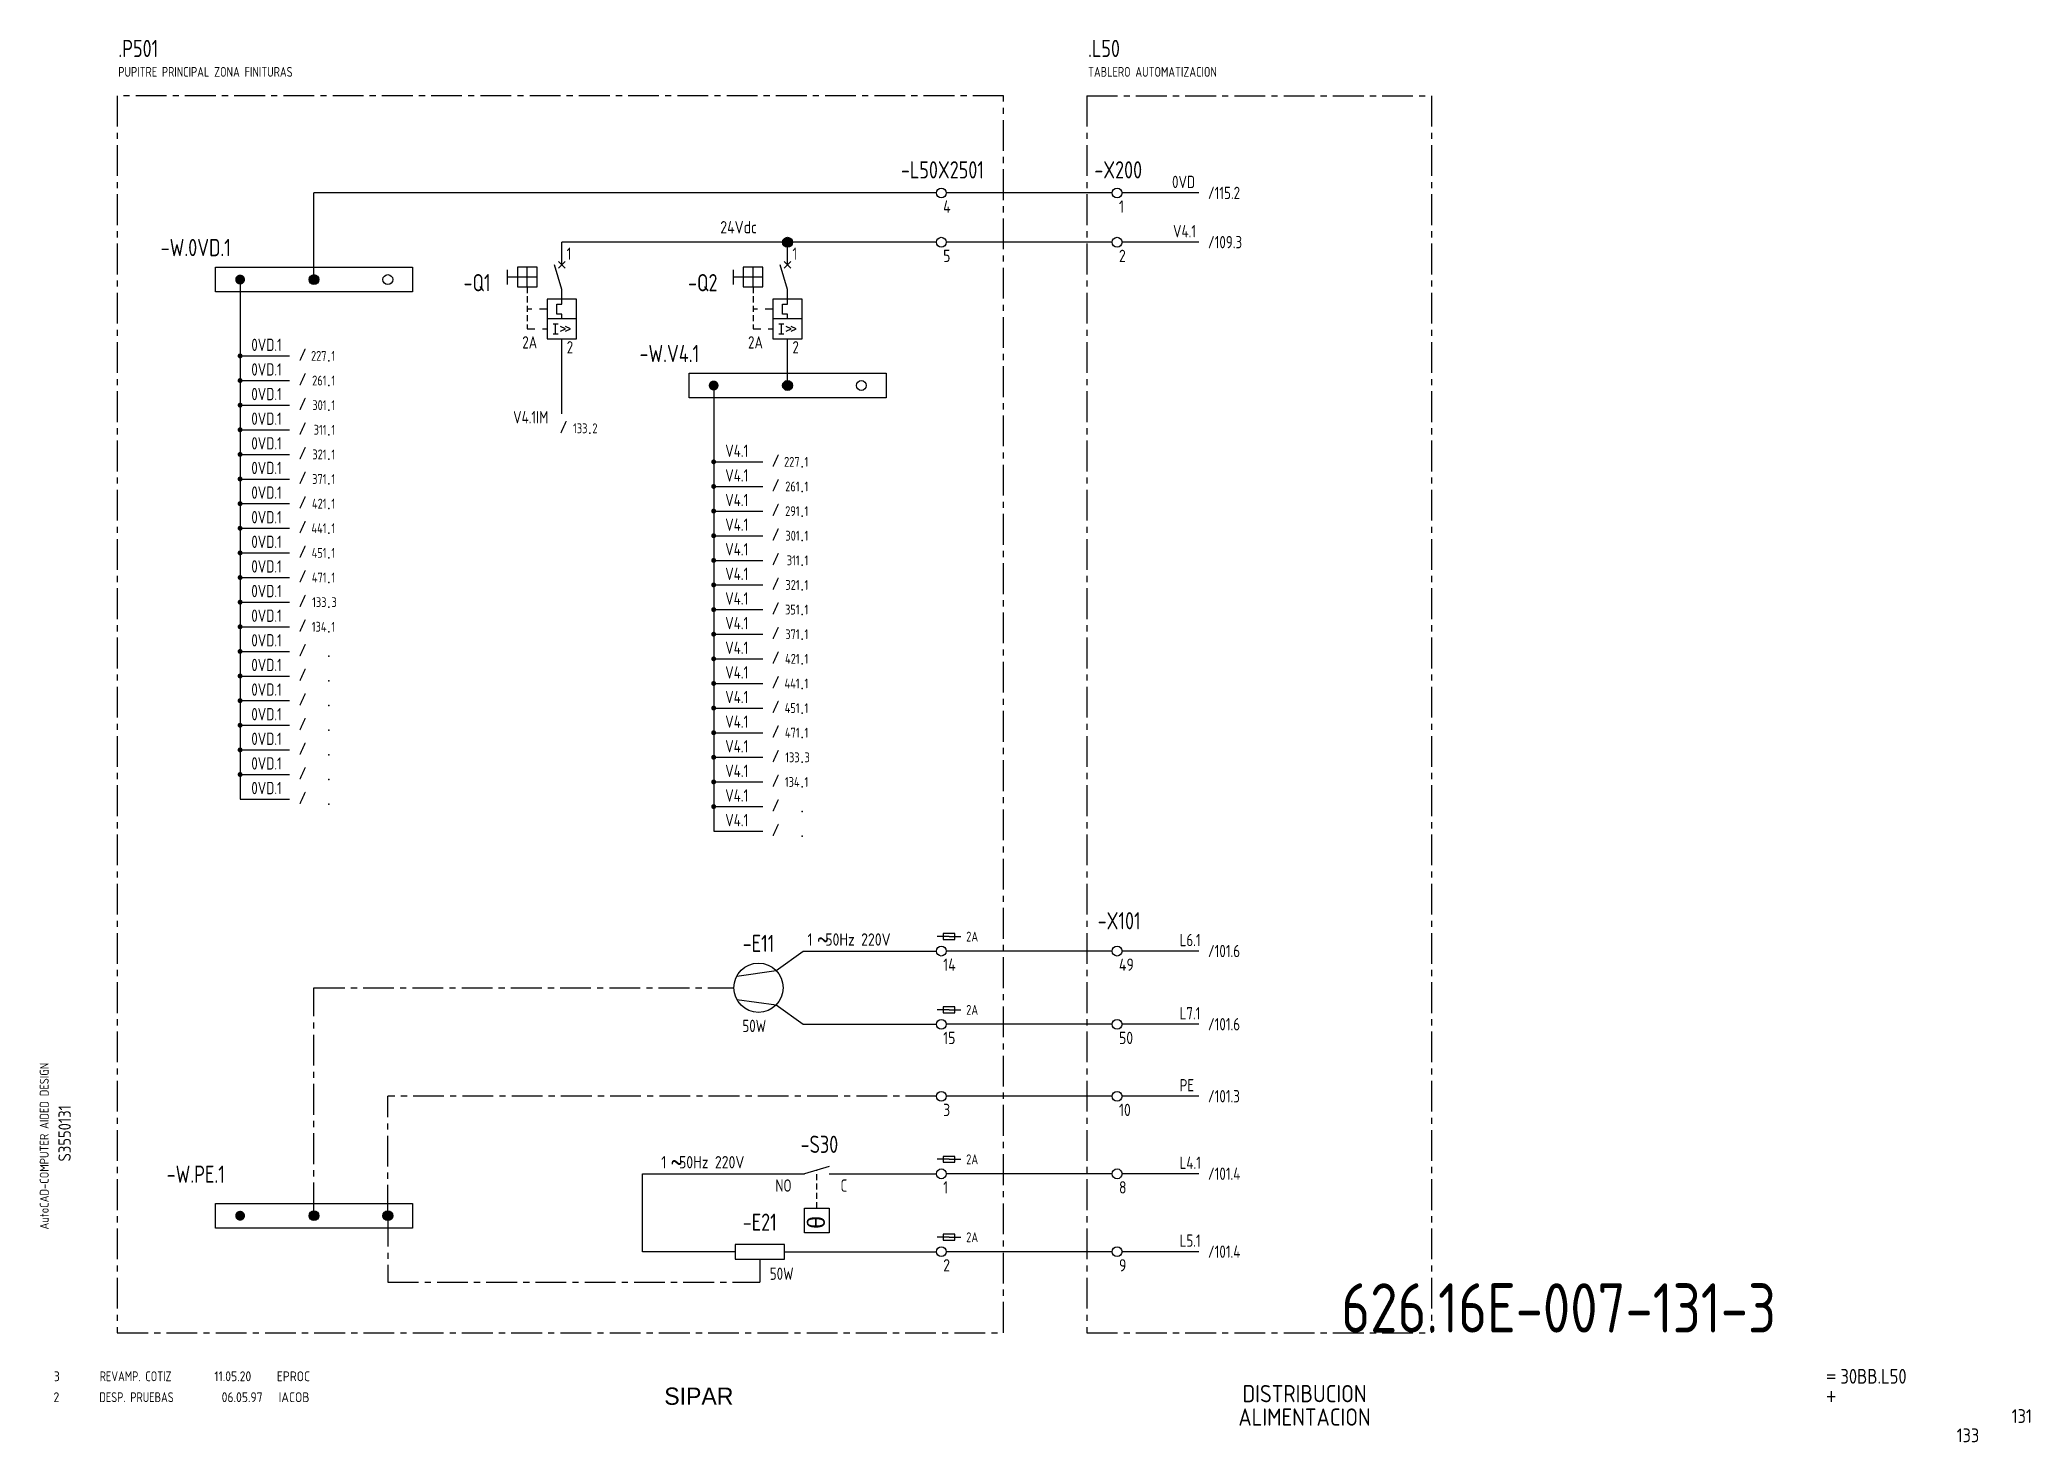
# Model space of a CAD drawing. Extents: x 10 to 414, y 6 to 290.
import ezdxf
from ezdxf.enums import TextEntityAlignment as Align

# ---------------------------------------------------------------- set-up
doc = ezdxf.new("R2010")
doc.units = 0
doc.header["$LTSCALE"] = 5
doc.header["$MEASUREMENT"] = 0
doc.header["$PDSIZE"] = -2
for name, pattern in [('CENTER', [2, 1.25, -0.25, 0.25, -0.25]), ('HIDDEN', [0.38, 0.25, -0.13]), ('HIDDEN1', [0.62, 0.31, -0.31])]:
    doc.linetypes.add(name, pattern=pattern)
doc.layers.get('0').update_dxf_attribs({"linetype": 'CONTINUOUS'})
doc.layers.add('CART', color=7, linetype='CONTINUOUS')
doc.styles.add('DIN', font='DIN.shx', dxfattribs={"width": 0.85})
doc.styles.add('GREEKC', font='GREEKC.SHX')
doc.styles.add('ISO', font='DIN', dxfattribs={"width": 0.8})
doc.styles.add('N', font='ROMANS', dxfattribs={"width": 0.85, "height": 3})
doc.styles.add('ROMANS', font='ROMANS.shx', dxfattribs={"width": 0.85, "height": 2.7})
doc.styles.add('SIMPLEX', font='SIMPLEX', dxfattribs={"width": 0.85})
doc.styles.add('X', font='UNIV.SHX', dxfattribs={"height": 3.5})

# ---------------------------------------------------------------- blocks, each defined once
blk = doc.blocks.new('BOX')
at = {"color": 3, "style": 'ISO', "width": 0.8}
blk.add_attdef('BOX', (0, 6), '', height=3.5, dxfattribs=at)
at = {"color": 7, "style": 'ISO', "width": 0.8}
blk.add_attdef('DESC', (0, 2), '', height=2, dxfattribs=at)
blk = doc.blocks.new('NOTA')
at = {"color": 5, "linetype": 'Continuous'}
blk.add_line((0, 0), (0, 0), dxfattribs=at)
at = {"color": 3, "style": 'DIN', "width": 0.8}
blk.add_attdef('NOME', text='', height=3.5, dxfattribs=at).set_placement((0, 0), align=Align.MIDDLE)
at = {"color": 7, "style": 'SIMPLEX', "flags": 9}
for tag, p in [('TIPO', (-2.04, -5.14)), ('QUADRO', (-2.04, -7.64))]:
    blk.add_attdef(tag, p, '', height=1, dxfattribs=at)
blk = doc.blocks.new('CEI1076')
blk.add_point((-3.5, -1))
at = {"style": 'ISO'}
blk.add_text('/', height=2.5, dxfattribs=at).set_placement((-8, -1), align=Align.RIGHT)
for tag, height, style, flags, p in [('FG', 2, 'ISO', 8, (-4, -1)), ('#LINEA', 2.5, 'SIMPLEX', 1, (13.5, -4))]:
    blk.add_attdef(tag, text='', height=height, dxfattribs=dict(style=style, flags=flags)).set_placement(p, align=Align.RIGHT)
for tag, p, height, style, flags in [('CAT', (-3, -1), 2, 'ISO', 8), ('PRES', (2.5, -8.5), 2.5, 'SIMPLEX', 9)]:
    blk.add_attdef(tag, p, '', height=height, dxfattribs=dict(style=style, flags=flags))
at = {"color": 7, "linetype": 'Continuous', "style": 'ISO'}
blk.add_attdef('NOME', (3.5, 1), '', height=2.5, dxfattribs=at)
blk = doc.blocks.new('NORM')
at = {"color": 7}
blk.add_circle((1, 0), 1, dxfattribs=at)
at = {"color": 7, "style": 'SIMPLEX', "flags": 9}
for tag, p in [('QUADRO', (-6.5, 4)), ('SEZIONE', (-6.5, 2.5)), ('NUMO', (-6.5, 1)), ('NUMM', (-6.5, -0.5)), ('NOTEM', (-6.5, -2)), ('NOTEV', (-6.5, -3.5)), ('UTENZA', (-6.5, -5)), ('RIP', (-6.5, -6.5)), ('RAGGIO', (-6.5, -8))]:
    blk.add_attdef(tag, p, '', height=1, dxfattribs=at)
at = {"color": 7, "style": 'SIMPLEX', "width": 0.85, "flags": 8}
blk.add_attdef('NUMI', (2.5, 0.5), '', height=2.5, dxfattribs=at)
at = {"color": 3, "style": 'SIMPLEX', "flags": 8}
blk.add_attdef('MORSETTIERA', (2.5, -2.5), '', height=2, dxfattribs=at)
blk = doc.blocks.new('2A')
for p, q in [((3.08, 3.29), (0.68, 3.29)), ((4.28, 3.89), (1.88, 3.89)), ((1.88, 3.89), (1.88, 2.69)), ((1.88, 2.69), (4.28, 2.69)), ((3.08, 3.29), (5.48, 3.29)), ((4.28, 2.69), (4.28, 3.89))]:
    blk.add_line(p, q)
at = {"style": 'DIN', "width": 0.8}
blk.add_text('2A', height=2, dxfattribs=at).set_placement((6.58, 2.29))
blk = doc.blocks.new('REV2')
at = {"color": 3, "style": 'DIN'}
for s, width, p in [('2', 0.9, (12.45, 13.79)), ('DESP. PRUEBAS', 0.8, (21.76, 13.79)), ('06.05.97', 0.9, (46.59, 13.79)), ('IACOB', 0.9, (58.16, 13.79))]:
    blk.add_text(s, height=2, dxfattribs=dict(at, width=width)).set_placement(p)

msp = doc.modelspace()

# ---------------------------------------------------------------- linework, layer by layer
at = {"color": 3, "linetype": 'CENTER'}
for p, q in [((205.4, 279.04), (25.4, 279.04)), ((25.4, 279.04), (25.4, 27.88)), ((205.4, 27.88), (205.4, 279.04)), ((222.27, 279.04), (292.27, 279.04)), ((222.27, 279.04), (222.27, 27.88)), ((292.27, 279.04), (292.27, 27.88)), ((25.4, 27.88), (205.4, 27.88)), ((222.27, 27.88), (292.27, 27.88))]:
    msp.add_line(p, q, dxfattribs=at)
for p, q in [((191.74, 259.31), (65.34, 259.31)), ((227.44, 259.31), (193.74, 259.31)), ((245.06, 259.31), (229.44, 259.31)), ((191.74, 249.31), (115.67, 249.31)), ((227.44, 249.31), (193.74, 249.31)), ((245.06, 249.31), (229.44, 249.31)), ((104.67, 240.73), (104.67, 243.73)), ((110.67, 244.23), (106.67, 244.23)), ((106.67, 244.23), (106.67, 240.23)), ((108.67, 240.23), (108.67, 244.23)), ((110.67, 240.23), (110.67, 244.23)), ((115.67, 239.73), (114.17, 244.73)), ((150.51, 240.73), (150.51, 243.73)), ((156.51, 244.23), (152.51, 244.23)), ((152.51, 244.23), (152.51, 240.23)), ((154.51, 240.23), (154.51, 244.23)), ((156.51, 240.23), (156.51, 244.23)), ((161.51, 239.73), (160.01, 244.73)), ((50.34, 241.23), (50.34, 136.23)), ((110.67, 242.23), (104.67, 242.23)), ((106.67, 240.23), (110.67, 240.23)), ((115.67, 236.73), (115.67, 239.73)), ((156.51, 242.23), (150.51, 242.23)), ((152.51, 240.23), (156.51, 240.23)), ((161.51, 236.73), (161.51, 239.73)), ((118.67, 237.73), (112.67, 237.73)), ((112.67, 237.73), (112.67, 229.73)), ((114.67, 234.73), (114.67, 236.73)), ((114.67, 236.73), (115.67, 236.73)), ((115.67, 234.73), (114.67, 234.73)), ((115.67, 233.73), (115.67, 234.73)), ((118.67, 229.73), (118.67, 237.73)), ((164.51, 237.73), (158.51, 237.73)), ((158.51, 237.73), (158.51, 229.73)), ((160.51, 234.73), (160.51, 236.73)), ((160.51, 236.73), (161.51, 236.73)), ((161.51, 234.73), (160.51, 234.73)), ((161.51, 233.73), (161.51, 234.73)), ((164.51, 229.73), (164.51, 237.73)), ((118.67, 233.73), (112.67, 233.73)), ((113.92, 232.73), (114.92, 232.73)), ((113.92, 230.73), (114.92, 230.73)), ((114.42, 230.73), (114.42, 232.73)), ((116.42, 231.73), (115.42, 232.23)), ((115.42, 231.23), (116.42, 231.73)), ((117.42, 231.73), (116.42, 232.23)), ((116.42, 231.23), (117.42, 231.73)), ((164.51, 233.73), (158.51, 233.73)), ((159.76, 232.73), (160.76, 232.73)), ((159.76, 230.73), (160.76, 230.73)), ((160.26, 230.73), (160.26, 232.73)), ((162.26, 231.73), (161.26, 232.23)), ((161.26, 231.23), (162.26, 231.73)), ((163.26, 231.73), (162.26, 232.23)), ((162.26, 231.23), (163.26, 231.73)), ((112.67, 229.73), (118.67, 229.73)), ((158.51, 229.73), (164.51, 229.73)), ((50.34, 226.23), (60.34, 226.23)), ((50.34, 221.23), (60.34, 221.23)), ((146.51, 219.72), (146.51, 129.72)), ((50.34, 216.23), (60.34, 216.23)), ((50.34, 211.23), (60.34, 211.23)), ((50.34, 206.23), (60.34, 206.23)), ((146.51, 204.72), (156.51, 204.72)), ((50.34, 201.23), (60.34, 201.23)), ((146.51, 199.72), (156.51, 199.72)), ((50.34, 196.23), (60.34, 196.23)), ((146.51, 194.72), (156.51, 194.72)), ((50.34, 191.23), (60.34, 191.23)), ((50.34, 186.23), (60.34, 186.23)), ((146.51, 189.72), (156.51, 189.72)), ((146.51, 184.72), (156.51, 184.72)), ((50.34, 181.23), (60.34, 181.23)), ((146.51, 179.72), (156.51, 179.72)), ((50.34, 176.23), (60.34, 176.23)), ((146.51, 174.72), (156.51, 174.72)), ((50.34, 171.23), (60.34, 171.23)), ((50.34, 166.23), (60.34, 166.23)), ((146.51, 169.72), (156.51, 169.72)), ((146.51, 164.72), (156.51, 164.72)), ((50.34, 161.23), (60.34, 161.23)), ((146.51, 159.72), (156.51, 159.72)), ((50.34, 156.23), (60.34, 156.23)), ((146.51, 154.72), (156.51, 154.72)), ((50.34, 151.23), (60.34, 151.23)), ((146.51, 149.72), (156.51, 149.72)), ((50.34, 146.23), (60.34, 146.23)), ((146.51, 144.72), (156.51, 144.72)), ((50.34, 141.23), (60.34, 141.23)), ((146.51, 139.72), (156.51, 139.72)), ((50.34, 136.23), (60.34, 136.23)), ((146.51, 134.72), (156.51, 134.72)), ((146.51, 129.72), (156.51, 129.72)), ((227.44, 105.37), (193.74, 105.37)), ((245.06, 105.37), (229.44, 105.37)), ((151.22, 100.31), (159.18, 101.45)), ((151.22, 95.57), (159.18, 94.43)), ((227.44, 90.51), (193.74, 90.51)), ((245.06, 90.51), (229.44, 90.51)), ((227.44, 75.89), (193.74, 75.89)), ((245.06, 75.89), (229.44, 75.89)), ((227.44, 60.15), (193.74, 60.15)), ((245.06, 60.15), (229.44, 60.15)), ((227.44, 44.33), (193.74, 44.33)), ((245.06, 44.33), (229.44, 44.33))]:
    msp.add_line(p, q)
at = {"linetype": 'Continuous'}
for p, q in [((65.34, 242.23), (65.34, 259.31)), ((115.67, 244.73), (115.67, 249.31)), ((161.51, 244.73), (161.51, 249.31)), ((115.01, 244.07), (116.33, 245.39)), ((115.01, 245.39), (116.33, 244.07)), ((160.85, 244.07), (162.17, 245.39)), ((160.85, 245.39), (162.17, 244.07)), ((115.67, 214.47), (115.67, 229.73)), ((161.51, 220.72), (161.51, 229.73)), ((159.18, 101.45), (164.7, 105.37)), ((164.7, 105.37), (191.74, 105.37)), ((159.18, 94.43), (164.7, 90.51)), ((164.7, 90.51), (191.74, 90.51)), ((132.05, 44.33), (132.05, 60.15)), ((132.05, 60.15), (164.98, 60.15)), ((169.98, 60.15), (191.74, 60.15)), ((150.87, 44.33), (132.05, 44.33)), ((160.87, 44.33), (191.74, 44.33))]:
    msp.add_line(p, q, dxfattribs=at)
at = {"color": 4}
for p, q in [((45.34, 244.23), (85.34, 244.23)), ((45.34, 239.23), (45.34, 244.23)), ((85.34, 244.23), (85.34, 239.23)), ((85.34, 239.23), (45.34, 239.23)), ((141.51, 222.72), (181.51, 222.72)), ((141.51, 217.72), (141.51, 222.72)), ((181.51, 222.72), (181.51, 217.72)), ((181.51, 217.72), (141.51, 217.72)), ((45.34, 54.14), (85.34, 54.14)), ((45.34, 49.14), (45.34, 54.14)), ((85.34, 54.14), (85.34, 49.14)), ((85.34, 49.14), (45.34, 49.14))]:
    msp.add_line(p, q, dxfattribs=at)
at = {"linetype": 'HIDDEN'}
for p, q in [((108.67, 240.23), (108.67, 231.73)), ((154.51, 240.23), (154.51, 231.73))]:
    msp.add_line(p, q, dxfattribs=at)
at = {"linetype": 'HIDDEN1'}
for p, q in [((112.67, 235.73), (108.67, 235.73)), ((158.51, 235.73), (154.51, 235.73)), ((108.67, 231.73), (112.67, 231.73)), ((154.51, 231.73), (158.51, 231.73))]:
    msp.add_line(p, q, dxfattribs=at)
at = {"linetype": 'CENTER'}
for p, q in [((65.34, 52.14), (65.34, 97.94)), ((65.34, 97.94), (150.62, 97.94)), ((191.74, 75.89), (80.34, 75.89)), ((80.34, 51.64), (80.34, 75.89)), ((80.34, 51.64), (80.34, 38.18)), ((155.87, 42.83), (155.87, 38.18)), ((80.34, 38.18), (155.87, 38.18))]:
    msp.add_line(p, q, dxfattribs=at)
at = {"color": 7}
for p, q in [((169.98, 61.65), (164.98, 60.15)), ((164.98, 48.15), (164.98, 53.15)), ((164.98, 53.15), (169.98, 53.15)), ((169.98, 53.15), (169.98, 48.15)), ((169.98, 48.15), (164.98, 48.15))]:
    msp.add_line(p, q, dxfattribs=at)
at = {"color": 7, "linetype": 'HIDDEN'}
msp.add_line((167.48, 53.15), (167.48, 60.9), dxfattribs=at)
at = {"color": 7, "linetype": 'Continuous'}
for p, q in [((160.87, 45.83), (150.87, 45.83)), ((150.87, 45.83), (150.87, 42.83)), ((160.87, 42.83), (160.87, 45.83)), ((150.87, 42.83), (160.87, 42.83))]:
    msp.add_line(p, q, dxfattribs=at)
for points, const_width in [([(162.01, 249.31, -1), (161.01, 249.31, -1)], 1), ([(50.84, 241.73, -1), (49.84, 241.73, -1)], 1), ([(65.84, 241.73, -1), (64.84, 241.73, -1)], 1), ([(50.09, 226.23, 1), (50.59, 226.23, 1)], 0.5), ([(50.09, 221.23, 1), (50.59, 221.23, 1)], 0.5), ([(147.01, 220.22, -1), (146.01, 220.22, -1)], 1), ([(162.01, 220.22, -1), (161.01, 220.22, -1)], 1), ([(50.09, 216.23, 1), (50.59, 216.23, 1)], 0.5), ([(50.09, 211.23, 1), (50.59, 211.23, 1)], 0.5), ([(50.09, 206.23, 1), (50.59, 206.23, 1)], 0.5), ([(146.26, 204.72, 1), (146.76, 204.72, 1)], 0.5), ([(50.09, 201.23, 1), (50.59, 201.23, 1)], 0.5), ([(146.26, 199.72, 1), (146.76, 199.72, 1)], 0.5), ([(50.09, 196.23, 1), (50.59, 196.23, 1)], 0.5), ([(146.26, 194.72, 1), (146.76, 194.72, 1)], 0.5), ([(50.09, 191.23, 1), (50.59, 191.23, 1)], 0.5), ([(146.26, 189.72, 1), (146.76, 189.72, 1)], 0.5), ([(50.09, 186.23, 1), (50.59, 186.23, 1)], 0.5), ([(146.26, 184.72, 1), (146.76, 184.72, 1)], 0.5), ([(50.09, 181.23, 1), (50.59, 181.23, 1)], 0.5), ([(146.26, 179.72, 1), (146.76, 179.72, 1)], 0.5), ([(50.09, 176.23, 1), (50.59, 176.23, 1)], 0.5), ([(146.26, 174.72, 1), (146.76, 174.72, 1)], 0.5), ([(50.09, 171.23, 1), (50.59, 171.23, 1)], 0.5), ([(146.26, 169.72, 1), (146.76, 169.72, 1)], 0.5), ([(50.09, 166.23, 1), (50.59, 166.23, 1)], 0.5), ([(50.09, 161.23, 1), (50.59, 161.23, 1)], 0.5), ([(146.26, 164.72, 1), (146.76, 164.72, 1)], 0.5), ([(146.26, 159.72, 1), (146.76, 159.72, 1)], 0.5), ([(50.09, 156.23, 1), (50.59, 156.23, 1)], 0.5), ([(146.26, 154.72, 1), (146.76, 154.72, 1)], 0.5), ([(50.09, 151.23, 1), (50.59, 151.23, 1)], 0.5), ([(146.26, 149.72, 1), (146.76, 149.72, 1)], 0.5), ([(50.09, 146.23, 1), (50.59, 146.23, 1)], 0.5), ([(50.09, 141.23, 1), (50.59, 141.23, 1)], 0.5), ([(146.26, 144.72, 1), (146.76, 144.72, 1)], 0.5), ([(146.26, 139.72, 1), (146.76, 139.72, 1)], 0.5), ([(146.26, 134.72, 1), (146.76, 134.72, 1)], 0.5), ([(50.84, 51.64, -1), (49.84, 51.64, -1)], 1), ([(65.84, 51.64, -1), (64.84, 51.64, -1)], 1), ([(80.84, 51.64, -1), (79.84, 51.64, -1)], 1)]:
    msp.add_lwpolyline(points, format="xyb", close=True, dxfattribs=dict(const_width=const_width))
for centre, radius in [((161.51, 249.31), 1), ((65.34, 241.73), 1), ((80.34, 241.73), 1), ((161.51, 220.22), 1), ((176.51, 220.22), 1), ((155.62, 97.94), 5), ((65.34, 51.64), 1), ((80.34, 51.64), 1)]:
    msp.add_circle(centre, radius)

# ---------------------------------------------------------------- block references
for name, p, values in [('BOX', (25.61, 280.91), {'BOX': '.P501', 'DESC': 'PUPITRE PRINCIPAL ZONA FINITURAS'}), ('BOX', (222.53, 280.91), {'BOX': '.L50', 'DESC': 'TABLERO AUTOMATIZACION'}), ('NOTA', (98.46, 241.1), {'NOME': '-Q1'}), ('NOTA', (144.3, 241.1), {'NOME': '-Q2'}), ('NOTA', (228.85, 111.54), {'NOME': '-X101'}), ('NOTA', (155.62, 106.94), {'NOME': '-E11'}), ('NOTA', (167.98, 66.15), {'NOME': '-S30'}), ('NOTA', (155.87, 50.33), {'NOME': '-E21'})]:
    msp.add_blockref(name, p).add_auto_attribs(values)
ref = msp.add_blockref('NOTA', (192.96, 264.01), dxfattribs=dict(xscale=-1))
ref.add_attrib('NOME', '-L50X2501', dxfattribs={"color": 3, "height": 3.5, "style": 'DIN', "width": 0.8}).set_placement((192.96, 264.01), align=Align.MIDDLE)
ref = msp.add_blockref('NOTA', (228.66, 264.01), dxfattribs=dict(xscale=-1))
ref.add_attrib('NOME', '-X200', dxfattribs={"color": 3, "height": 3.5, "style": 'DIN', "width": 0.8}).set_placement((228.66, 264.01), align=Align.MIDDLE)
at = {"linetype": 'Continuous'}
for name, p in [('NORM', (191.74, 259.31)), ('NORM', (227.44, 259.31)), ('NORM', (191.74, 249.31)), ('NORM', (227.44, 249.31)), ('2A', (191.22, 105.03)), ('NORM', (191.74, 105.37)), ('NORM', (227.44, 105.37)), ('2A', (191.22, 90.16)), ('NORM', (191.74, 90.51)), ('NORM', (227.44, 90.51)), ('NORM', (191.74, 75.89)), ('NORM', (227.44, 75.89)), ('NORM', (191.74, 60.15)), ('2A', (191.22, 59.81)), ('NORM', (227.44, 60.15)), ('NORM', (191.74, 44.33)), ('2A', (191.22, 43.98)), ('NORM', (227.44, 44.33)), ('REV2', (0, 0))]:
    msp.add_blockref(name, p, dxfattribs=at)
ref = msp.add_blockref('NOTA', (41.34, 248.23), dxfattribs=dict(xscale=-1))
ref.add_attrib('NOME', '-W.0VD.1', dxfattribs={"color": 3, "height": 3.5, "style": 'DIN', "width": 0.8}).set_placement((41.34, 248.23), align=Align.MIDDLE)
ref = msp.add_blockref('CEI1076', (71.89, 226.23))
ref.add_attrib('NOME', '0VD.1', (52.62, 227.23), dxfattribs={"color": 7, "linetype": 'Continuous', "height": 2.5, "style": 'DIN', "width": 0.8})
ref.add_attrib('FG', '227', dxfattribs={"height": 2, "style": 'DIN', "width": 0.8, "flags": 8}).set_placement((67.89, 225.23), align=Align.RIGHT)
ref.add_attrib('CAT', '1', (68.89, 225.23), dxfattribs={"height": 2, "style": 'DIN', "width": 0.8, "flags": 8})
ref = msp.add_blockref('NOTA', (137.51, 226.72), dxfattribs=dict(xscale=-1))
ref.add_attrib('NOME', '-W.V4.1', dxfattribs={"color": 3, "height": 3.5, "style": 'DIN', "width": 0.8}).set_placement((137.51, 226.72), align=Align.MIDDLE)
ref = msp.add_blockref('CEI1076', (71.89, 221.23))
ref.add_attrib('NOME', '0VD.1', (52.62, 222.23), dxfattribs={"color": 7, "linetype": 'Continuous', "height": 2.5, "style": 'DIN', "width": 0.8})
ref.add_attrib('FG', '261', dxfattribs={"height": 2, "style": 'DIN', "width": 0.8, "flags": 8}).set_placement((67.89, 220.23), align=Align.RIGHT)
ref.add_attrib('CAT', '1', (68.89, 220.23), dxfattribs={"height": 2, "style": 'DIN', "width": 0.8, "flags": 8})
ref = msp.add_blockref('CEI1076', (71.89, 216.23))
ref.add_attrib('NOME', '0VD.1', (52.62, 217.23), dxfattribs={"color": 7, "linetype": 'Continuous', "height": 2.5, "style": 'DIN', "width": 0.8})
ref.add_attrib('FG', '301', dxfattribs={"height": 2, "style": 'DIN', "width": 0.8, "flags": 8}).set_placement((67.89, 215.23), align=Align.RIGHT)
ref.add_attrib('CAT', '1', (68.89, 215.23), dxfattribs={"height": 2, "style": 'DIN', "width": 0.8, "flags": 8})
ref = msp.add_blockref('CEI1076', (71.89, 211.23))
ref.add_attrib('NOME', '0VD.1', (52.62, 212.23), dxfattribs={"color": 7, "linetype": 'Continuous', "height": 2.5, "style": 'DIN', "width": 0.8})
ref.add_attrib('FG', '311', dxfattribs={"height": 2, "style": 'DIN', "width": 0.8, "flags": 8}).set_placement((67.89, 210.23), align=Align.RIGHT)
ref.add_attrib('CAT', '1', (68.89, 210.23), dxfattribs={"height": 2, "style": 'DIN', "width": 0.8, "flags": 8})
ref = msp.add_blockref('CEI1076', (124.88, 211.53))
ref.add_attrib('NOME', 'V4.1IM', (105.79, 212.53), dxfattribs={"color": 7, "linetype": 'Continuous', "height": 2.5, "style": 'DIN', "width": 0.8})
ref.add_attrib('FG', '133', dxfattribs={"height": 2, "style": 'DIN', "width": 0.8, "flags": 8}).set_placement((120.88, 210.53), align=Align.RIGHT)
ref.add_attrib('CAT', '2', (121.88, 210.53), dxfattribs={"height": 2, "style": 'DIN', "width": 0.8, "flags": 8})
ref = msp.add_blockref('CEI1076', (71.89, 206.23))
ref.add_attrib('NOME', '0VD.1', (52.62, 207.23), dxfattribs={"color": 7, "linetype": 'Continuous', "height": 2.5, "style": 'DIN', "width": 0.8})
ref.add_attrib('FG', '321', dxfattribs={"height": 2, "style": 'DIN', "width": 0.8, "flags": 8}).set_placement((67.89, 205.23), align=Align.RIGHT)
ref.add_attrib('CAT', '1', (68.89, 205.23), dxfattribs={"height": 2, "style": 'DIN', "width": 0.8, "flags": 8})
ref = msp.add_blockref('CEI1076', (167.96, 204.72))
ref.add_attrib('NOME', 'V4.1', (148.87, 205.72), dxfattribs={"color": 7, "linetype": 'Continuous', "height": 2.5, "style": 'DIN', "width": 0.8})
ref.add_attrib('FG', '227', dxfattribs={"height": 2, "style": 'DIN', "width": 0.8, "flags": 8}).set_placement((163.96, 203.72), align=Align.RIGHT)
ref.add_attrib('CAT', '1', (164.96, 203.72), dxfattribs={"height": 2, "style": 'DIN', "width": 0.8, "flags": 8})
ref = msp.add_blockref('CEI1076', (71.89, 201.23))
ref.add_attrib('NOME', '0VD.1', (52.62, 202.23), dxfattribs={"color": 7, "linetype": 'Continuous', "height": 2.5, "style": 'DIN', "width": 0.8})
ref.add_attrib('FG', '371', dxfattribs={"height": 2, "style": 'DIN', "width": 0.8, "flags": 8}).set_placement((67.89, 200.23), align=Align.RIGHT)
ref.add_attrib('CAT', '1', (68.89, 200.23), dxfattribs={"height": 2, "style": 'DIN', "width": 0.8, "flags": 8})
ref = msp.add_blockref('CEI1076', (167.96, 199.72))
ref.add_attrib('NOME', 'V4.1', (148.87, 200.72), dxfattribs={"color": 7, "linetype": 'Continuous', "height": 2.5, "style": 'DIN', "width": 0.8})
ref.add_attrib('FG', '261', dxfattribs={"height": 2, "style": 'DIN', "width": 0.8, "flags": 8}).set_placement((163.96, 198.72), align=Align.RIGHT)
ref.add_attrib('CAT', '1', (164.96, 198.72), dxfattribs={"height": 2, "style": 'DIN', "width": 0.8, "flags": 8})
ref = msp.add_blockref('CEI1076', (71.89, 196.23))
ref.add_attrib('NOME', '0VD.1', (52.62, 197.23), dxfattribs={"color": 7, "linetype": 'Continuous', "height": 2.5, "style": 'DIN', "width": 0.8})
ref.add_attrib('FG', '421', dxfattribs={"height": 2, "style": 'DIN', "width": 0.8, "flags": 8}).set_placement((67.89, 195.23), align=Align.RIGHT)
ref.add_attrib('CAT', '1', (68.89, 195.23), dxfattribs={"height": 2, "style": 'DIN', "width": 0.8, "flags": 8})
ref = msp.add_blockref('CEI1076', (167.96, 194.72))
ref.add_attrib('NOME', 'V4.1', (148.87, 195.72), dxfattribs={"color": 7, "linetype": 'Continuous', "height": 2.5, "style": 'DIN', "width": 0.8})
ref.add_attrib('FG', '291', dxfattribs={"height": 2, "style": 'DIN', "width": 0.8, "flags": 8}).set_placement((163.96, 193.72), align=Align.RIGHT)
ref.add_attrib('CAT', '1', (164.96, 193.72), dxfattribs={"height": 2, "style": 'DIN', "width": 0.8, "flags": 8})
ref = msp.add_blockref('CEI1076', (71.89, 191.23))
ref.add_attrib('NOME', '0VD.1', (52.62, 192.23), dxfattribs={"color": 7, "linetype": 'Continuous', "height": 2.5, "style": 'DIN', "width": 0.8})
ref.add_attrib('FG', '441', dxfattribs={"height": 2, "style": 'DIN', "width": 0.8, "flags": 8}).set_placement((67.89, 190.23), align=Align.RIGHT)
ref.add_attrib('CAT', '1', (68.89, 190.23), dxfattribs={"height": 2, "style": 'DIN', "width": 0.8, "flags": 8})
ref = msp.add_blockref('CEI1076', (167.96, 189.72))
ref.add_attrib('NOME', 'V4.1', (148.87, 190.72), dxfattribs={"color": 7, "linetype": 'Continuous', "height": 2.5, "style": 'DIN', "width": 0.8})
ref.add_attrib('FG', '301', dxfattribs={"height": 2, "style": 'DIN', "width": 0.8, "flags": 8}).set_placement((163.96, 188.72), align=Align.RIGHT)
ref.add_attrib('CAT', '1', (164.96, 188.72), dxfattribs={"height": 2, "style": 'DIN', "width": 0.8, "flags": 8})
ref = msp.add_blockref('CEI1076', (71.89, 186.23))
ref.add_attrib('NOME', '0VD.1', (52.62, 187.23), dxfattribs={"color": 7, "linetype": 'Continuous', "height": 2.5, "style": 'DIN', "width": 0.8})
ref.add_attrib('FG', '451', dxfattribs={"height": 2, "style": 'DIN', "width": 0.8, "flags": 8}).set_placement((67.89, 185.23), align=Align.RIGHT)
ref.add_attrib('CAT', '1', (68.89, 185.23), dxfattribs={"height": 2, "style": 'DIN', "width": 0.8, "flags": 8})
ref = msp.add_blockref('CEI1076', (167.96, 184.72))
ref.add_attrib('NOME', 'V4.1', (148.87, 185.72), dxfattribs={"color": 7, "linetype": 'Continuous', "height": 2.5, "style": 'DIN', "width": 0.8})
ref.add_attrib('FG', '311', dxfattribs={"height": 2, "style": 'DIN', "width": 0.8, "flags": 8}).set_placement((163.96, 183.72), align=Align.RIGHT)
ref.add_attrib('CAT', '1', (164.96, 183.72), dxfattribs={"height": 2, "style": 'DIN', "width": 0.8, "flags": 8})
ref = msp.add_blockref('CEI1076', (71.89, 181.23))
ref.add_attrib('NOME', '0VD.1', (52.62, 182.23), dxfattribs={"color": 7, "linetype": 'Continuous', "height": 2.5, "style": 'DIN', "width": 0.8})
ref.add_attrib('FG', '471', dxfattribs={"height": 2, "style": 'DIN', "width": 0.8, "flags": 8}).set_placement((67.89, 180.23), align=Align.RIGHT)
ref.add_attrib('CAT', '1', (68.89, 180.23), dxfattribs={"height": 2, "style": 'DIN', "width": 0.8, "flags": 8})
ref = msp.add_blockref('CEI1076', (167.96, 179.72))
ref.add_attrib('NOME', 'V4.1', (148.87, 180.72), dxfattribs={"color": 7, "linetype": 'Continuous', "height": 2.5, "style": 'DIN', "width": 0.8})
ref.add_attrib('FG', '321', dxfattribs={"height": 2, "style": 'DIN', "width": 0.8, "flags": 8}).set_placement((163.96, 178.72), align=Align.RIGHT)
ref.add_attrib('CAT', '1', (164.96, 178.72), dxfattribs={"height": 2, "style": 'DIN', "width": 0.8, "flags": 8})
ref = msp.add_blockref('CEI1076', (71.89, 176.23))
ref.add_attrib('NOME', '0VD.1', (52.62, 177.23), dxfattribs={"color": 7, "linetype": 'Continuous', "height": 2.5, "style": 'DIN', "width": 0.8})
ref.add_attrib('FG', '133', dxfattribs={"height": 2, "style": 'DIN', "width": 0.8, "flags": 8}).set_placement((67.89, 175.23), align=Align.RIGHT)
ref.add_attrib('CAT', '3', (68.89, 175.23), dxfattribs={"height": 2, "style": 'DIN', "width": 0.8, "flags": 8})
ref = msp.add_blockref('CEI1076', (167.96, 174.72))
ref.add_attrib('NOME', 'V4.1', (148.87, 175.72), dxfattribs={"color": 7, "linetype": 'Continuous', "height": 2.5, "style": 'DIN', "width": 0.8})
ref.add_attrib('FG', '351', dxfattribs={"height": 2, "style": 'DIN', "width": 0.8, "flags": 8}).set_placement((163.96, 173.72), align=Align.RIGHT)
ref.add_attrib('CAT', '1', (164.96, 173.72), dxfattribs={"height": 2, "style": 'DIN', "width": 0.8, "flags": 8})
ref = msp.add_blockref('CEI1076', (71.89, 171.23))
ref.add_attrib('NOME', '0VD.1', (52.62, 172.23), dxfattribs={"color": 7, "linetype": 'Continuous', "height": 2.5, "style": 'DIN', "width": 0.8})
ref.add_attrib('FG', '134', dxfattribs={"height": 2, "style": 'DIN', "width": 0.8, "flags": 8}).set_placement((67.89, 170.23), align=Align.RIGHT)
ref.add_attrib('CAT', '1', (68.89, 170.23), dxfattribs={"height": 2, "style": 'DIN', "width": 0.8, "flags": 8})
ref = msp.add_blockref('CEI1076', (167.96, 169.72))
ref.add_attrib('NOME', 'V4.1', (148.87, 170.72), dxfattribs={"color": 7, "linetype": 'Continuous', "height": 2.5, "style": 'DIN', "width": 0.8})
ref.add_attrib('FG', '371', dxfattribs={"height": 2, "style": 'DIN', "width": 0.8, "flags": 8}).set_placement((163.96, 168.72), align=Align.RIGHT)
ref.add_attrib('CAT', '1', (164.96, 168.72), dxfattribs={"height": 2, "style": 'DIN', "width": 0.8, "flags": 8})
ref = msp.add_blockref('CEI1076', (71.89, 166.23))
ref.add_attrib('NOME', '0VD.1', (52.62, 167.23), dxfattribs={"color": 7, "linetype": 'Continuous', "height": 2.5, "style": 'DIN', "width": 0.8})
ref = msp.add_blockref('CEI1076', (167.96, 164.72))
ref.add_attrib('NOME', 'V4.1', (148.87, 165.72), dxfattribs={"color": 7, "linetype": 'Continuous', "height": 2.5, "style": 'DIN', "width": 0.8})
ref.add_attrib('FG', '421', dxfattribs={"height": 2, "style": 'DIN', "width": 0.8, "flags": 8}).set_placement((163.96, 163.72), align=Align.RIGHT)
ref.add_attrib('CAT', '1', (164.96, 163.72), dxfattribs={"height": 2, "style": 'DIN', "width": 0.8, "flags": 8})
ref = msp.add_blockref('CEI1076', (71.89, 161.23))
ref.add_attrib('NOME', '0VD.1', (52.62, 162.23), dxfattribs={"color": 7, "linetype": 'Continuous', "height": 2.5, "style": 'DIN', "width": 0.8})
ref = msp.add_blockref('CEI1076', (167.96, 159.72))
ref.add_attrib('NOME', 'V4.1', (148.87, 160.72), dxfattribs={"color": 7, "linetype": 'Continuous', "height": 2.5, "style": 'DIN', "width": 0.8})
ref.add_attrib('FG', '441', dxfattribs={"height": 2, "style": 'DIN', "width": 0.8, "flags": 8}).set_placement((163.96, 158.72), align=Align.RIGHT)
ref.add_attrib('CAT', '1', (164.96, 158.72), dxfattribs={"height": 2, "style": 'DIN', "width": 0.8, "flags": 8})
ref = msp.add_blockref('CEI1076', (71.89, 156.23))
ref.add_attrib('NOME', '0VD.1', (52.62, 157.23), dxfattribs={"color": 7, "linetype": 'Continuous', "height": 2.5, "style": 'DIN', "width": 0.8})
ref = msp.add_blockref('CEI1076', (167.96, 154.72))
ref.add_attrib('NOME', 'V4.1', (148.87, 155.72), dxfattribs={"color": 7, "linetype": 'Continuous', "height": 2.5, "style": 'DIN', "width": 0.8})
ref.add_attrib('FG', '451', dxfattribs={"height": 2, "style": 'DIN', "width": 0.8, "flags": 8}).set_placement((163.96, 153.72), align=Align.RIGHT)
ref.add_attrib('CAT', '1', (164.96, 153.72), dxfattribs={"height": 2, "style": 'DIN', "width": 0.8, "flags": 8})
ref = msp.add_blockref('CEI1076', (71.89, 151.23))
ref.add_attrib('NOME', '0VD.1', (52.62, 152.23), dxfattribs={"color": 7, "linetype": 'Continuous', "height": 2.5, "style": 'DIN', "width": 0.8})
ref = msp.add_blockref('CEI1076', (71.89, 146.23))
ref.add_attrib('NOME', '0VD.1', (52.62, 147.23), dxfattribs={"color": 7, "linetype": 'Continuous', "height": 2.5, "style": 'DIN', "width": 0.8})
ref = msp.add_blockref('CEI1076', (167.96, 149.72))
ref.add_attrib('NOME', 'V4.1', (148.87, 150.72), dxfattribs={"color": 7, "linetype": 'Continuous', "height": 2.5, "style": 'DIN', "width": 0.8})
ref.add_attrib('FG', '471', dxfattribs={"height": 2, "style": 'DIN', "width": 0.8, "flags": 8}).set_placement((163.96, 148.72), align=Align.RIGHT)
ref.add_attrib('CAT', '1', (164.96, 148.72), dxfattribs={"height": 2, "style": 'DIN', "width": 0.8, "flags": 8})
ref = msp.add_blockref('CEI1076', (167.96, 144.72))
ref.add_attrib('NOME', 'V4.1', (148.87, 145.72), dxfattribs={"color": 7, "linetype": 'Continuous', "height": 2.5, "style": 'DIN', "width": 0.8})
ref.add_attrib('FG', '133', dxfattribs={"height": 2, "style": 'DIN', "width": 0.8, "flags": 8}).set_placement((163.96, 143.72), align=Align.RIGHT)
ref.add_attrib('CAT', '3', (164.96, 143.72), dxfattribs={"height": 2, "style": 'DIN', "width": 0.8, "flags": 8})
ref = msp.add_blockref('CEI1076', (71.89, 141.23))
ref.add_attrib('NOME', '0VD.1', (52.62, 142.23), dxfattribs={"color": 7, "linetype": 'Continuous', "height": 2.5, "style": 'DIN', "width": 0.8})
ref = msp.add_blockref('CEI1076', (167.96, 139.72))
ref.add_attrib('NOME', 'V4.1', (148.87, 140.72), dxfattribs={"color": 7, "linetype": 'Continuous', "height": 2.5, "style": 'DIN', "width": 0.8})
ref.add_attrib('FG', '134', dxfattribs={"height": 2, "style": 'DIN', "width": 0.8, "flags": 8}).set_placement((163.96, 138.72), align=Align.RIGHT)
ref.add_attrib('CAT', '1', (164.96, 138.72), dxfattribs={"height": 2, "style": 'DIN', "width": 0.8, "flags": 8})
ref = msp.add_blockref('CEI1076', (71.89, 136.23))
ref.add_attrib('NOME', '0VD.1', (52.62, 137.23), dxfattribs={"color": 7, "linetype": 'Continuous', "height": 2.5, "style": 'DIN', "width": 0.8})
ref = msp.add_blockref('CEI1076', (167.96, 134.72))
ref.add_attrib('NOME', 'V4.1', (148.87, 135.72), dxfattribs={"color": 7, "linetype": 'Continuous', "height": 2.5, "style": 'DIN', "width": 0.8})
ref = msp.add_blockref('CEI1076', (167.96, 129.72))
ref.add_attrib('NOME', 'V4.1', (148.87, 130.72), dxfattribs={"color": 7, "linetype": 'Continuous', "height": 2.5, "style": 'DIN', "width": 0.8})
ref = msp.add_blockref('NOTA', (41.34, 60.08), dxfattribs=dict(xscale=-1))
ref.add_attrib('NOME', '-W.PE.1', dxfattribs={"color": 3, "height": 3.5, "style": 'DIN', "width": 0.8}).set_placement((41.34, 60.08), align=Align.MIDDLE)

# ---------------------------------------------------------------- texts
for s, height, style, width, p in [('0VD', 2.5, 'ISO', 0.8, (239.6, 260.31)), ('/115.2', 2.5, 'ISO', 0.8, (246.88, 258.08)), ('4', 2.5, 'DIN', 0.85, (193.12, 255.3)), ('1', 2.5, 'DIN', 0.85, (228.82, 255.3)), ('24Vdc', 2.5, 'DIN', 0.85, (147.86, 251.11)), ('V4.1', 2.5, 'ISO', 0.8, (239.8, 250.31)), ('1', 2.5, 'ISO', 0.8, (116.67, 245.73)), ('1', 2.5, 'ISO', 0.8, (162.51, 245.73)), ('5', 2.5, 'DIN', 0.85, (193.12, 245.3)), ('2', 2.5, 'DIN', 0.85, (228.82, 245.3)), ('/109.3', 2.5, 'ISO', 0.8, (246.88, 248.08)), ('2', 2.5, 'ISO', 0.8, (116.67, 226.73)), ('2', 2.5, 'ISO', 0.8, (162.51, 226.73)), ('1  50Hz 220V', 2.5, 'DIN', 0.85, (165.58, 106.48)), ('%%126', 2.7, 'ROMANS', 0.85, (167.55, 106.55)), ('L6.1', 2.5, 'ISO', 0.8, (241.13, 106.37)), ('/101.6', 2.5, 'ISO', 0.8, (246.88, 104.14)), ('14', 2.5, 'DIN', 0.85, (193.12, 101.37)), ('49', 2.5, 'DIN', 0.85, (228.82, 101.37)), ('L7.1', 2.5, 'ISO', 0.8, (241.13, 91.51)), ('50W', 2.5, 'ISO', 0.8, (152.35, 88.94)), ('15', 2.5, 'DIN', 0.85, (193.12, 86.5)), ('50', 2.5, 'DIN', 0.85, (228.82, 86.5)), ('/101.6', 2.5, 'ISO', 0.8, (246.88, 89.28)), ('PE', 2.5, 'ISO', 0.8, (241.13, 76.89)), ('/101.3', 2.5, 'ISO', 0.8, (246.88, 74.66)), ('3', 2.5, 'DIN', 0.85, (193.12, 71.88)), ('10', 2.5, 'DIN', 0.85, (228.82, 71.88)), ('1  50Hz 220V', 2.5, 'DIN', 0.85, (135.88, 61.26)), ('%%126', 2.7, 'ROMANS', 0.85, (137.85, 61.33)), ('L4.1', 2.5, 'ISO', 0.8, (241.13, 61.15)), ('/101.4', 2.5, 'ISO', 0.8, (246.88, 58.92)), ('1', 2.5, 'DIN', 0.85, (193.12, 56.15)), ('8', 2.5, 'DIN', 0.85, (228.82, 56.15)), ('L5.1', 2.5, 'ISO', 0.8, (241.13, 45.33)), ('/101.4', 2.5, 'ISO', 0.8, (246.88, 43.09)), ('2', 2.5, 'DIN', 0.85, (193.12, 40.32)), ('9', 2.5, 'DIN', 0.85, (228.82, 40.32))]:
    msp.add_text(s, height=height, dxfattribs=dict(style=style, width=width)).set_placement(p)
at = {"style": 'ISO', "width": 0.8}
for p in [(110.67, 227.73), (156.51, 227.73)]:
    msp.add_text('2A', height=2.5, dxfattribs=at).set_placement(p, align=Align.RIGHT)
at = {"color": 7, "linetype": 'Continuous', "style": 'DIN', "width": 0.8}
for s, p in [('NO', (160.69, 56.52)), ('C', (172.95, 56.52)), ('50W', (160.33, 38.62))]:
    msp.add_text(s, height=2.5, dxfattribs=at).set_placement(p, align=Align.CENTER)
at = {"color": 7, "linetype": 'Continuous', "style": 'GREEKC'}
msp.add_text('q', height=3.5, rotation=90, dxfattribs=at).set_placement((169.07, 48.98))
at = {"color": 3, "style": 'DIN'}
for s, width, p in [('3', 0.9, (12.52, 18.04)), ('REVAMP. COTIZ', 0.8, (21.83, 18.04)), ('11.05.20', 0.9, (45.1, 18.04)), ('EPROC', 0.9, (57.78, 18.04))]:
    msp.add_text(s, height=2, dxfattribs=dict(at, width=width)).set_placement(p)
at = {"color": 2, "insert": (273.96, 37.92), "char_height": 10, "width": 111.0411, "attachment_point": 1, "style": 'DIN'}
msp.add_mtext('626.16E-007-131-3', dxfattribs=at)
at = {"layer": 'CART', "color": 1, "style": 'DIN', "width": 0.9}
msp.add_text('AutoCAD-COMPUTER AIDED DESIGN', height=1.8, rotation=90, dxfattribs=at).set_placement((11.47, 48.84))
at = {"layer": 'CART', "color": 3, "style": 'N', "width": 0.85}
for s, p in [('=', (372.24, 17.91)), ('+', (372.24, 13.87))]:
    msp.add_text(s, height=2.5, dxfattribs=at).set_placement(p)
at = {"layer": 'CART', "color": 3, "style": 'DIN', "width": 0.9, "flags": 1}
msp.add_attdef('S3550131', text='', height=2.5, rotation=90, dxfattribs=at).set_placement((15.95, 68.38), align=Align.CENTER)
at = {"layer": 'CART', "color": 3, "style": 'DIN', "width": 0.85}
msp.add_attdef('30BB.L50', text='', height=3, dxfattribs=at).set_placement((375.33, 16.63), align=Align.BOTTOM_LEFT)
at = {"layer": 'CART', "color": 6, "style": 'X', "flags": 1}
msp.add_attdef('SIPAR', text='', height=3.5, dxfattribs=at).set_placement((143.5, 15), align=Align.MIDDLE)
at = {"layer": 'CART', "color": 2, "style": 'DIN', "width": 0.9, "flags": 1}
for tag, text, p in [('DISTRIBUCION', '', (266.5, 15.52)), ('ALIMENTACION', 'PLC', (266.5, 10.76))]:
    msp.add_attdef(tag, text=text, height=3.5, dxfattribs=at).set_placement(p, align=Align.MIDDLE)
msp.add_attdef('131', text='', height=2.8, dxfattribs=at).set_placement((414.2, 9.56), align=Align.RIGHT)
at = {"layer": 'CART', "color": 7, "style": 'DIN', "width": 0.9, "flags": 1}
msp.add_attdef('133', (398.93, 5.65), '', height=2.8, dxfattribs=at)

doc.saveas('drawing.dxf')
